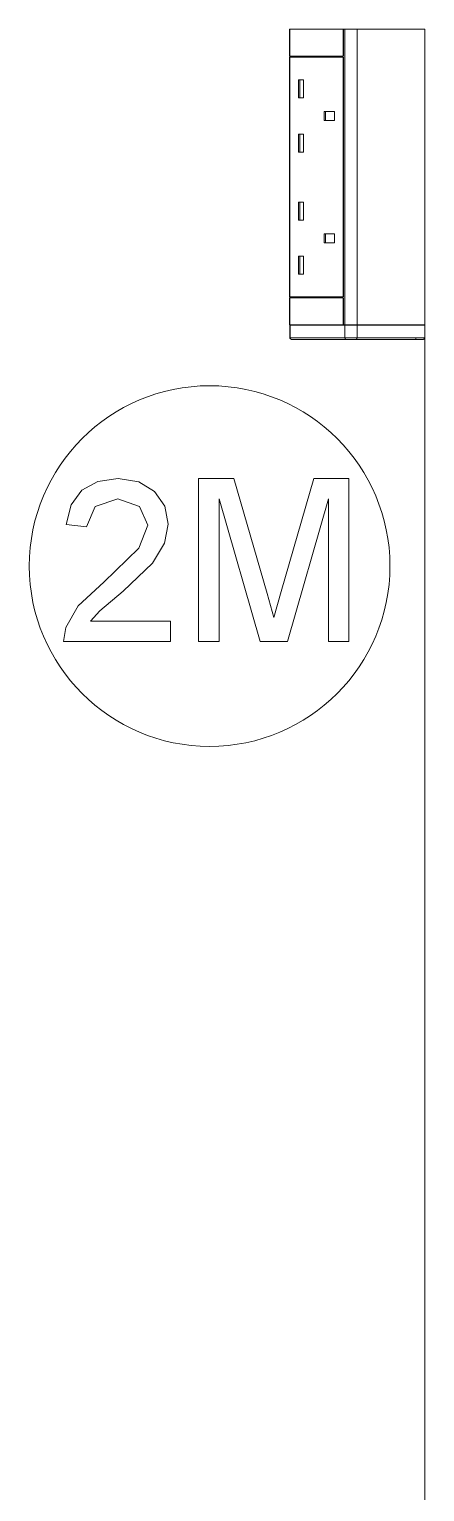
# Model space of a CAD drawing. Header units: millimetres. Extents: x 155927 to 317870, y -36033 to 97293.
# Drawn here: x 204923 to 205142, y 9664 to 10475 of the extents above; entities that cross this region are included whole.
import ezdxf

# ---------------------------------------------------------------- set-up
doc = ezdxf.new("R2010")
doc.units = ezdxf.units.MM
doc.header["$MEASUREMENT"] = 0
doc.layers.add('I-FURN', color=8, linetype='CONTINUOUS', lineweight=9)

msp = doc.modelspace()

# ---------------------------------------------------------------- linework, layer by layer
at = {"layer": 'I-FURN'}
for p, q in [((205066.79, 10459.85), (205066.79, 10474.85)), ((205066.79, 10474.85), (205096.62, 10474.85)), ((205066.99, 10474.81), (205066.99, 10310.91)), ((205096.62, 10474.85), (205096.62, 10459.85)), ((205096.82, 10459.85), (205096.82, 10474.81)), ((205096.82, 10474.81), (205097.45, 10474.81)), ((205104.37, 10474.81), (205097.45, 10474.81)), ((205097.45, 10474.81), (205097.45, 10310.91)), ((205141.83, 10474.81), (205104.37, 10474.81)), ((205104.37, 10474.81), (205104.37, 10310.91)), ((205141.83, 10474.81), (205141.83, 10310.91)), ((205141.84, 10310.91), (205141.84, 10474.81)), ((205096.62, 10459.85), (205066.79, 10459.85)), ((205066.79, 10459.35), (205096.62, 10459.35)), ((205066.79, 10326.35), (205066.79, 10459.35)), ((205067.17, 10459.35), (205067.17, 10459.85)), ((205096.62, 10459.35), (205096.62, 10326.35)), ((205096.82, 10326.35), (205096.82, 10459.35)), ((205071.82, 10446.74), (205071.82, 10436.74)), ((205071.82, 10446.74), (205074.69, 10446.74)), ((205072.56, 10446.74), (205072.56, 10436.74)), ((205074.69, 10446.74), (205074.69, 10436.74)), ((205071.82, 10436.74), (205074.69, 10436.74)), ((205086.16, 10429.24), (205086.16, 10424.24)), ((205091.89, 10429.24), (205086.16, 10429.24)), ((205086.16, 10424.24), (205091.89, 10424.24)), ((205086.9, 10429.24), (205086.9, 10424.24)), ((205091.89, 10424.24), (205091.89, 10429.24)), ((205071.82, 10416.74), (205071.82, 10406.74)), ((205071.82, 10416.74), (205074.69, 10416.74)), ((205072.56, 10416.74), (205072.56, 10406.74)), ((205074.69, 10416.74), (205074.69, 10406.74)), ((205071.82, 10406.74), (205074.69, 10406.74)), ((205071.82, 10378.96), (205071.82, 10368.96)), ((205071.82, 10378.96), (205074.69, 10378.96)), ((205072.56, 10378.96), (205072.56, 10368.96)), ((205074.69, 10378.96), (205074.69, 10368.96)), ((205071.82, 10368.96), (205074.69, 10368.96)), ((205086.16, 10361.46), (205086.16, 10356.46)), ((205086.16, 10361.46), (205091.89, 10361.46)), ((205086.9, 10361.46), (205086.9, 10356.46)), ((205091.89, 10361.46), (205091.89, 10356.46)), ((205086.16, 10356.46), (205091.89, 10356.46)), ((205071.82, 10348.96), (205071.82, 10338.96)), ((205071.82, 10348.96), (205074.69, 10348.96)), ((205072.56, 10348.96), (205072.56, 10338.96)), ((205074.69, 10348.96), (205074.69, 10338.96)), ((205071.82, 10338.96), (205074.69, 10338.96)), ((205066.79, 10326.35), (205096.62, 10326.35)), ((205067.17, 10325.85), (205067.17, 10326.35)), ((205066.79, 10325.85), (205096.62, 10325.85)), ((205066.79, 10310.85), (205066.79, 10325.85)), ((205096.62, 10325.85), (205096.62, 10310.85)), ((205096.82, 10310.91), (205096.82, 10325.85)), ((205096.62, 10310.85), (205066.79, 10310.85)), ((205066.99, 10310.79), (205066.99, 10303.79)), ((205067.17, 10310.79), (205066.99, 10310.79)), ((205066.99, 10310.79), (205066.99, 10303.79)), ((205066.99, 10310.79), (205066.99, 10303.79)), ((205067.17, 10303.79), (205067.17, 10310.79)), ((205097.45, 10310.79), (205067.17, 10310.79)), ((205096.62, 10310.85), (205099.08, 10310.85)), ((205097.45, 10310.91), (205096.82, 10310.91)), ((205097.45, 10310.91), (205104.37, 10310.91)), ((205097.45, 10303.79), (205097.45, 10310.79)), ((205104.37, 10310.79), (205097.45, 10310.79)), ((205104.37, 10310.91), (205141.83, 10310.91)), ((205104.37, 10303.79), (205104.37, 10310.79)), ((205141.83, 10310.79), (205104.37, 10310.79)), ((205141.83, 10303.79), (205141.83, 10310.79)), ((205141.84, 10303.79), (205141.84, 10310.79)), ((205067.17, 10303.79), (205066.99, 10303.79)), ((205097.45, 10303.79), (205067.17, 10303.79)), ((205067.36, 10303.01), (205067.33, 10303.04)), ((205067.99, 10302.79), (205098.27, 10302.79)), ((205067.99, 10302.79), (205098.27, 10302.79)), ((205104.37, 10303.79), (205097.45, 10303.79)), ((205136.84, 10302.79), (205098.27, 10302.79)), ((205098.27, 10302.79), (205103.81, 10302.79)), ((205103.81, 10302.79), (205140.83, 10302.79)), ((205141.83, 10303.79), (205104.37, 10303.79)), ((205136.84, 10303.79), (205136.84, 10302.79)), ((205140.83, 10302.79), (205136.84, 10302.79)), ((205140.83, 10302.79), (205140.84, 10302.79)), ((205141.83, 9615.61), (205141.83, 10303.79)), ((205141.83, 10303.79), (205141.83, 9615.61)), ((204960.48, 10224.02), (204951.68, 10219.14)), ((204971.84, 10225.65), (204960.48, 10224.02)), ((204983.29, 10223.84), (204971.84, 10225.65)), ((204992.07, 10218.41), (204983.29, 10223.84)), ((205035.92, 10225.65), (205016.47, 10225.65)), ((205016.47, 10225.65), (205016.47, 10135.24)), ((205054.41, 10161.93), (205035.92, 10225.65)), ((205080.37, 10225.65), (205062.18, 10163.03)), ((205099.82, 10225.65), (205080.37, 10225.65)), ((205099.82, 10135.24), (205099.82, 10225.65)), ((204951.68, 10219.14), (204945.75, 10211.16)), ((204959.07, 10210.22), (204971.6, 10214.35)), ((204971.6, 10214.35), (204983.62, 10210.12)), ((204997.66, 10210.3), (204992.07, 10218.41)), ((205027.77, 10135.24), (205027.77, 10214.35)), ((205027.77, 10214.35), (205050.49, 10135.24)), ((205065.8, 10135.24), (205088.52, 10214.35)), ((205088.52, 10214.35), (205088.52, 10135.24)), ((204945.75, 10211.16), (204943.01, 10200.22)), ((204954.31, 10198.81), (204959.07, 10210.22)), ((204983.62, 10210.12), (204988.22, 10199.76)), ((204999.52, 10200.44), (204997.66, 10210.3)), ((204943.01, 10200.22), (204954.31, 10198.81)), ((204988.22, 10199.76), (204983.34, 10186.96)), ((204997.51, 10189.73), (204999.52, 10200.44)), ((204990.83, 10178.65), (204997.51, 10189.73)), ((204983.34, 10186.96), (204963.83, 10168.13)), ((204974.64, 10163.16), (204990.83, 10178.65)), ((204963.83, 10168.13), (204949.68, 10155.03)), ((204961.64, 10152.29), (204974.64, 10163.16)), ((205058.14, 10148.62), (205054.41, 10161.93)), ((205062.18, 10163.03), (205058.14, 10148.62)), ((204949.68, 10155.03), (204942.81, 10143.03)), ((204956.54, 10146.54), (204961.64, 10152.29)), ((204942.81, 10143.03), (204941.6, 10135.24)), ((205000.93, 10146.54), (204956.54, 10146.54)), ((205000.93, 10135.24), (205000.93, 10146.54)), ((204941.6, 10135.24), (205000.93, 10135.24)), ((205016.47, 10135.24), (205027.77, 10135.24)), ((205050.49, 10135.24), (205065.8, 10135.24)), ((205088.52, 10135.24), (205099.82, 10135.24))]:
    msp.add_line(p, q, dxfattribs=at)
at = {"layer": 'I-FURN', "flags": 128}
for points in [[(205067.13, 10303.28), (205067.11, 10303.32), (205067.09, 10303.35), (205067.08, 10303.39), (205067.06, 10303.43), (205067.05, 10303.46), (205067.03, 10303.5), (205067.02, 10303.54), (205067.02, 10303.58), (205067.01, 10303.62), (205067, 10303.66), (205067, 10303.7), (205066.99, 10303.74), (205066.99, 10303.78), (205066.99, 10303.79)], [(205098.27, 10302.79), (205098.37, 10302.79), (205098.47, 10302.79), (205098.57, 10302.79), (205098.68, 10302.79), (205098.79, 10302.79), (205098.91, 10302.79), (205099.03, 10302.79), (205099.16, 10302.79), (205099.29, 10302.79), (205099.42, 10302.79), (205099.56, 10302.79), (205099.7, 10302.79), (205099.85, 10302.79), (205099.99, 10302.79), (205100.14, 10302.79), (205100.29, 10302.79), (205100.44, 10302.79), (205100.6, 10302.79), (205100.75, 10302.79), (205100.91, 10302.79), (205101.07, 10302.79), (205101.23, 10302.79), (205101.39, 10302.79), (205101.55, 10302.79), (205101.71, 10302.79), (205101.87, 10302.79), (205102.03, 10302.79), (205102.19, 10302.79), (205102.34, 10302.79), (205102.5, 10302.79), (205102.65, 10302.79), (205102.81, 10302.79), (205102.96, 10302.79), (205103.11, 10302.79), (205103.25, 10302.79), (205103.4, 10302.79), (205103.54, 10302.79), (205103.67, 10302.79), (205103.81, 10302.79)], [(205103.81, 10302.79), (205106.59, 10302.79), (205109.29, 10302.79), (205111.9, 10302.79), (205114.42, 10302.79), (205116.85, 10302.79), (205119.18, 10302.79), (205121.41, 10302.79), (205123.54, 10302.79), (205125.55, 10302.79), (205127.45, 10302.79), (205129.24, 10302.79), (205130.91, 10302.79), (205132.46, 10302.79), (205133.89, 10302.79), (205135.19, 10302.79), (205136.36, 10302.79), (205137.41, 10302.79), (205138.32, 10302.79), (205139.1, 10302.79), (205139.75, 10302.79), (205140.26, 10302.79), (205140.64, 10302.79), (205140.83, 10302.79)], [(205140.84, 10302.79), (205140.84, 10302.79), (205140.83, 10302.79), (205140.81, 10302.79), (205140.79, 10302.79), (205140.76, 10302.79), (205140.72, 10302.79), (205140.68, 10302.79), (205140.64, 10302.79), (205140.58, 10302.79), (205140.52, 10302.79), (205140.46, 10302.79), (205140.39, 10302.79), (205140.31, 10302.79), (205140.23, 10302.79), (205140.14, 10302.79), (205140.05, 10302.79), (205139.95, 10302.79), (205139.85, 10302.79), (205139.74, 10302.79), (205139.63, 10302.79), (205139.51, 10302.79), (205139.39, 10302.79), (205139.26, 10302.79), (205139.13, 10302.79), (205139, 10302.79), (205138.86, 10302.79), (205138.72, 10302.79), (205138.58, 10302.79), (205138.44, 10302.79), (205138.29, 10302.79), (205138.14, 10302.79), (205137.99, 10302.79), (205137.83, 10302.79), (205137.68, 10302.79), (205137.52, 10302.79), (205137.36, 10302.79), (205137.2, 10302.79), (205137.04, 10302.79), (205136.88, 10302.79), (205136.84, 10302.79)], [(205141.84, 10303.79), (205141.84, 10303.75), (205141.84, 10303.71), (205141.83, 10303.67), (205141.83, 10303.63), (205141.82, 10303.59), (205141.81, 10303.55), (205141.8, 10303.51), (205141.79, 10303.47), (205141.78, 10303.44), (205141.76, 10303.4), (205141.74, 10303.36), (205141.73, 10303.33), (205141.71, 10303.29), (205141.69, 10303.26), (205141.66, 10303.22), (205141.64, 10303.19), (205141.62, 10303.16), (205141.59, 10303.13), (205141.56, 10303.1), (205141.54, 10303.07), (205141.51, 10303.04), (205141.48, 10303.02), (205141.45, 10302.99), (205141.41, 10302.97), (205141.38, 10302.95), (205141.35, 10302.93), (205141.31, 10302.91), (205141.27, 10302.89), (205141.24, 10302.87), (205141.2, 10302.86), (205141.16, 10302.84), (205141.13, 10302.83), (205141.09, 10302.82), (205141.05, 10302.81), (205141.01, 10302.8), (205140.97, 10302.8), (205140.93, 10302.79), (205140.89, 10302.79), (205140.85, 10302.79), (205140.84, 10302.79)]]:
    msp.add_lwpolyline(points, dxfattribs=at)
at = {"layer": 'I-FURN'}
for start, end in [(0, 180), (180, 0)]:
    msp.add_arc((205022.54, 10177.12), 100, start, end, dxfattribs=at)
for centre, ratio, start_param, end_param in [((205067.99, 10303.79), 0.819152, 4.712389, 6.283185), ((205098.27, 10303.79), 0.819152, 4.712389, 6.283185), ((205103.81, 10303.79), 0.56467, 0, 1.570796), ((205140.83, 10303.79), 0.998113, 0, 1.570796)]:
    msp.add_ellipse(centre, major_axis=(0, -1), ratio=ratio, start_param=start_param, end_param=end_param, dxfattribs=at)

doc.saveas('drawing.dxf')
